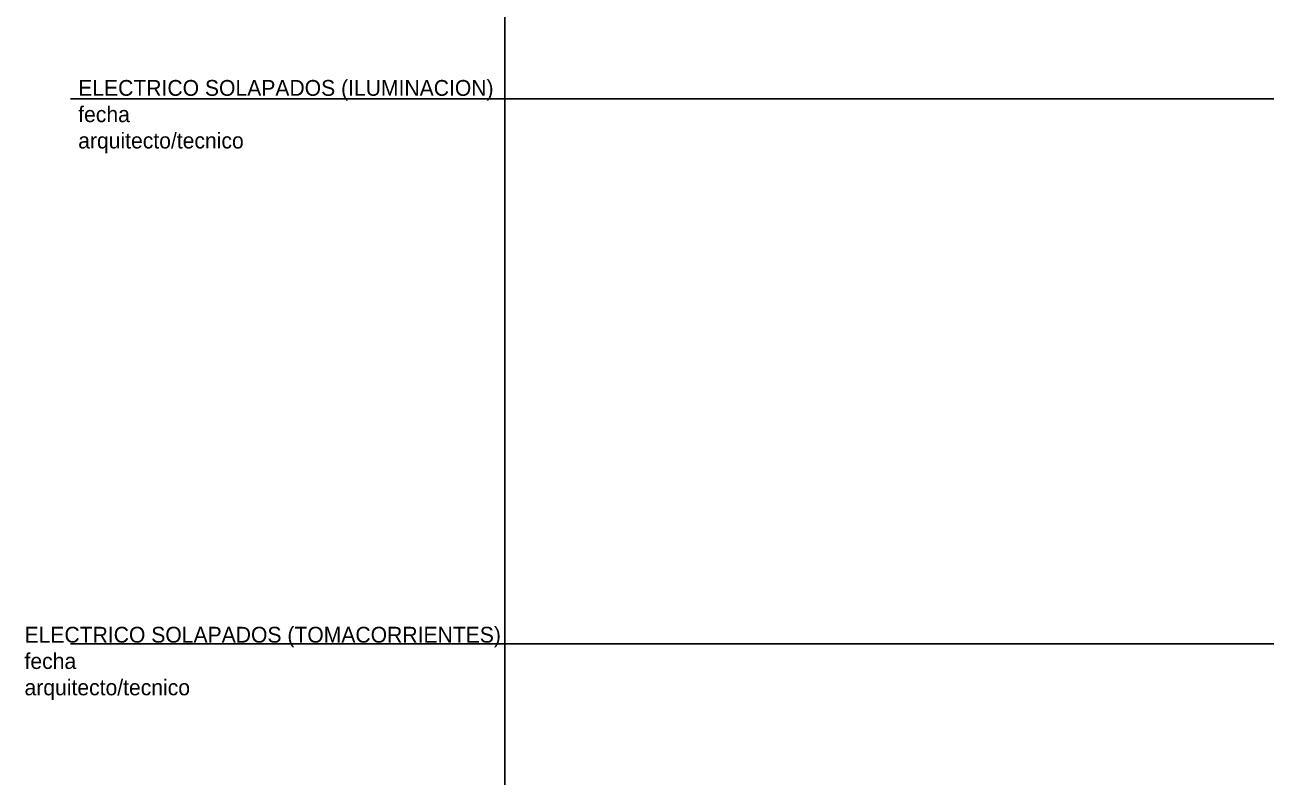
# Model space of a CAD drawing. Header units: metres. Extents: x -232 to 581, y 30 to 789.
# Drawn here: x 17.6 to 174.8, y 220.3 to 315.5 of the extents above; entities that cross this region are included whole.
import ezdxf

# ---------------------------------------------------------------- set-up
doc = ezdxf.new("R2010")
doc.units = ezdxf.units.M
doc.layers.add('_electricos-Leyenda', color=7, linetype='Continuous')
doc.styles.get("Standard").update_dxf_attribs({"font": 'arial.ttf'})

msp = doc.modelspace()

# ---------------------------------------------------------------- linework, layer by layer
at = {"layer": '_electricos-Leyenda'}
for p, q in [((78.364, 789.351), (78.364, 29.825)), ((23.375, 306.146), (581.349, 306.146)), ((23.375, 237.164), (581.349, 237.164))]:
    msp.add_line(p, q, dxfattribs=at)

# ---------------------------------------------------------------- texts
at = {"char_height": 2, "attachment_point": 1}
for s, width, insert in [('{\\fCentury Gothic|b0|i0|c0|p34;ELECTRICO SOLAPADOS (ILUMINACION)\\P\\pxql;fecha\\Parquitecto/tecnico}', 59.26975, (24.335, 308.524)), ('{\\fCentury Gothic|b0|i0|c0|p34;ELECTRICO SOLAPADOS (TOMACORRIENTES)\\P\\pxql;fecha\\Parquitecto/tecnico}', 59.62797, (17.536, 239.309))]:
    msp.add_mtext_dynamic_manual_height_columns(s, width=width, gutter_width=1, heights=[0], dxfattribs=dict(at, insert=insert))

doc.saveas('drawing.dxf')
